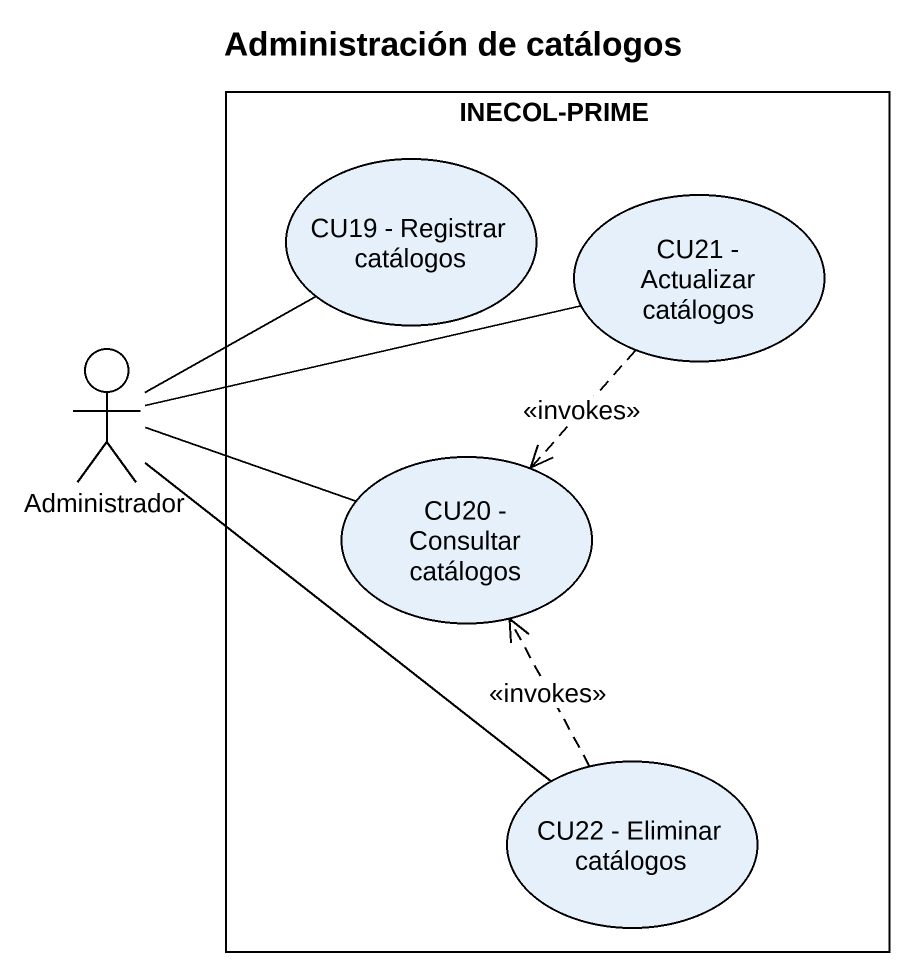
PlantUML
@startuml
title Administración de catálogos
rectangle "INECOL-PRIME" as INECOL_PRIME {
  usecase "CU19 - Registrar catálogos" as CU19_Registrar_catálogos
  usecase "CU21 - Actualizar catálogos" as CU21_Actualizar_catálogos
  usecase "CU20 - Consultar catálogos" as CU20_Consultar_catálogos
  usecase "CU22 - Eliminar catálogos" as CU22_Eliminar_catálogos
}
actor Administrador
CU21_Actualizar_catálogos ..> CU20_Consultar_catálogos : <<invokes>>
Administrador -up- CU19_Registrar_catálogos
Administrador -right- CU21_Actualizar_catálogos
Administrador -right- CU20_Consultar_catálogos
Administrador -- CU22_Eliminar_catálogos
CU22_Eliminar_catálogos .up.> CU20_Consultar_catálogos : <<invokes>>
@enduml
